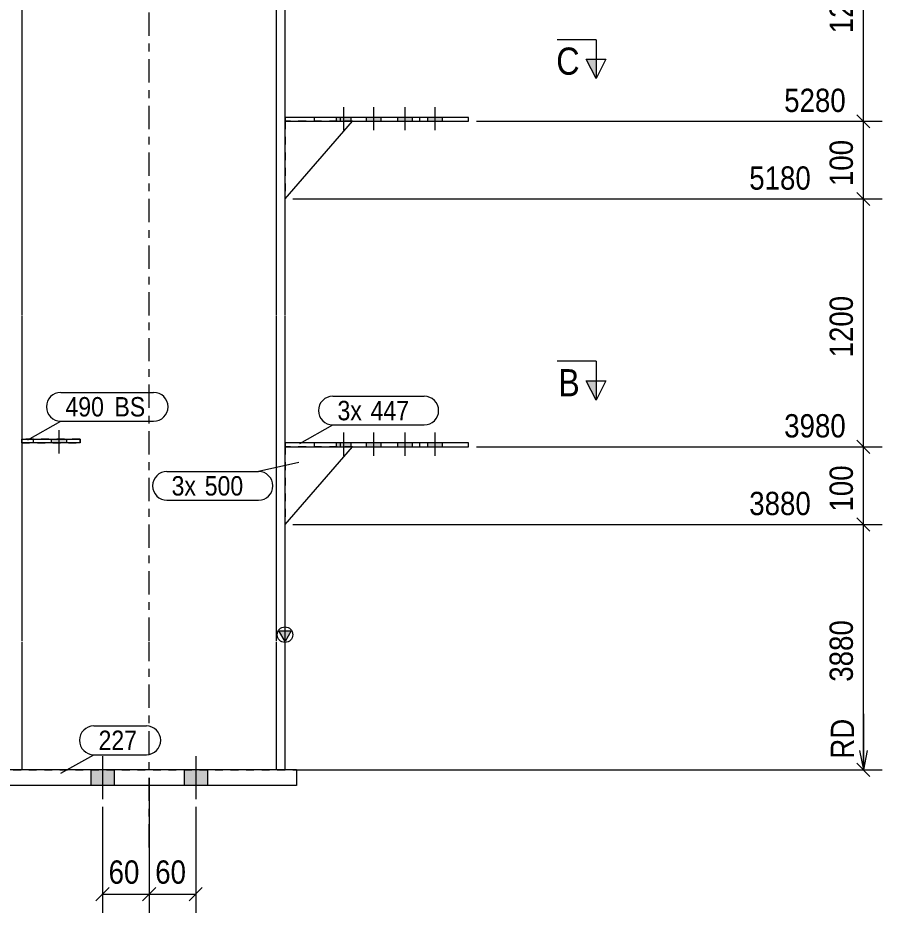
# Model space of a CAD drawing. Header units: millimetres. Extents: x 2 to 579, y 0 to 825.
# Drawn here: x 276.1 to 387.4, y 466.8 to 582.6 of the extents above; entities that cross this region are included whole.
import ezdxf

# ---------------------------------------------------------------- set-up
doc = ezdxf.new("R2010")
doc.units = ezdxf.units.MM
for name, pattern in [('XKITLINE00', [0]), ('XKITLINE01', [4, 1, -1, 1, -1]), ('XKITLINE02', [4, 2, -2]), ('XKITLINE03', [6, 3, -1, 1, -1])]:
    doc.linetypes.add(name, pattern=pattern)
for name, color, linetype, lineweight in [('Bolt', 3, 'Continuous', 0), ('Dimensions', 7, 'Continuous', 0), ('Part', 2, 'Continuous', 0), ('PartMark', 7, 'Continuous', 0), ('Section', 6, 'Continuous', 0)]:
    doc.layers.add(name, color=color, linetype=linetype, lineweight=lineweight)
doc.styles.add('ARIAL', font='ARIAL.TTF')

# ---------------------------------------------------------------- blocks, each defined once
blk = doc.blocks.new('*A6')
at = {"layer": 'Bolt'}
for points in [[(288.45, 485.78), (288.45, 483.78), (285.45, 483.78), (285.45, 485.78)], [(288.45, 485.78), (288.45, 483.78), (285.45, 483.78), (285.45, 485.78)], [(300.45, 485.78), (300.45, 483.78), (297.45, 483.78), (297.45, 485.78)], [(300.45, 485.78), (300.45, 483.78), (297.45, 483.78), (297.45, 485.78)]]:
    blk.add_hatch(color=3, dxfattribs=at).paths.add_polyline_path(points, flags=17)
at = {"layer": 'Bolt', "color": 3, "linetype": 'XKITLINE00', "lineweight": 0}
for p, q in [((286.95, 487.53), (286.95, 482.03)), ((286.95, 487.53), (286.95, 482.03)), ((298.95, 487.53), (298.95, 482.03)), ((298.95, 487.53), (298.95, 482.03)), ((285.45, 485.78), (285.45, 483.78)), ((285.45, 485.78), (285.45, 483.78)), ((288.45, 485.78), (288.45, 483.78)), ((288.45, 485.78), (288.45, 483.78)), ((297.45, 485.78), (297.45, 483.78)), ((297.45, 485.78), (297.45, 483.78)), ((300.45, 485.78), (300.45, 483.78)), ((300.45, 485.78), (300.45, 483.78))]:
    blk.add_line(p, q, dxfattribs=at)
blk = doc.blocks.new('*A8')
at = {"layer": 'Bolt', "color": 3, "linetype": 'XKITLINE02', "lineweight": 0}
for p, q in [((281.35, 526.53), (281.35, 529.53)), ((280.37, 527.88), (280.37, 528.38)), ((282.34, 527.88), (282.34, 528.38))]:
    blk.add_line(p, q, dxfattribs=at)
blk = doc.blocks.new('*A9')
at = {"layer": 'Bolt'}
blk.add_hatch(color=3, dxfattribs=at).paths.add_polyline_path([(280.37, 527.88), (280.37, 528.38), (282.34, 528.38), (282.34, 527.88)], flags=17)
at = {"layer": 'Bolt', "color": 3, "linetype": 'XKITLINE00', "lineweight": 0}
for p, q in [((281.35, 526.53), (281.35, 529.53)), ((280.37, 527.88), (280.37, 528.38)), ((282.34, 527.88), (282.34, 528.38))]:
    blk.add_line(p, q, dxfattribs=at)
blk = doc.blocks.new('*A10')
at = {"layer": 'Bolt'}
for points in [[(318.95, 527.88), (318.95, 527.38), (317.05, 527.38), (317.05, 527.88)], [(322.81, 527.88), (322.81, 527.38), (320.91, 527.38), (320.91, 527.88)], [(326.83, 527.88), (326.83, 527.38), (324.93, 527.38), (324.93, 527.88)], [(330.69, 527.88), (330.69, 527.38), (328.79, 527.38), (328.79, 527.88)]]:
    blk.add_hatch(color=3, dxfattribs=at).paths.add_polyline_path(points, flags=17)
at = {"layer": 'Bolt', "color": 3, "linetype": 'XKITLINE00', "lineweight": 0}
for p, q in [((318, 529.22), (318, 526.22)), ((321.86, 529.22), (321.86, 526.22)), ((325.88, 529.22), (325.88, 526.22)), ((329.74, 529.22), (329.74, 526.22)), ((317.05, 527.88), (317.05, 527.38)), ((318.95, 527.88), (318.95, 527.38)), ((320.91, 527.88), (320.91, 527.38)), ((322.81, 527.88), (322.81, 527.38)), ((324.93, 527.88), (324.93, 527.38)), ((326.83, 527.88), (326.83, 527.38)), ((328.79, 527.88), (328.79, 527.38)), ((330.69, 527.88), (330.69, 527.38))]:
    blk.add_line(p, q, dxfattribs=at)
blk = doc.blocks.new('*A11')
at = {"layer": 'Bolt'}
for points in [[(318.95, 569.78), (318.95, 569.28), (317.05, 569.28), (317.05, 569.78)], [(322.81, 569.78), (322.81, 569.28), (320.91, 569.28), (320.91, 569.78)], [(326.83, 569.78), (326.83, 569.28), (324.93, 569.28), (324.93, 569.78)], [(330.69, 569.78), (330.69, 569.28), (328.79, 569.28), (328.79, 569.78)]]:
    blk.add_hatch(color=3, dxfattribs=at).paths.add_polyline_path(points, flags=17)
at = {"layer": 'Bolt', "color": 3, "linetype": 'XKITLINE00', "lineweight": 0}
for p, q in [((318, 571.12), (318, 568.12)), ((321.86, 571.12), (321.86, 568.12)), ((325.88, 571.12), (325.88, 568.12)), ((329.74, 571.12), (329.74, 568.12)), ((317.05, 569.78), (317.05, 569.28)), ((318.95, 569.78), (318.95, 569.28)), ((320.91, 569.78), (320.91, 569.28)), ((322.81, 569.78), (322.81, 569.28)), ((324.93, 569.78), (324.93, 569.28)), ((326.83, 569.78), (326.83, 569.28)), ((328.79, 569.78), (328.79, 569.28)), ((330.69, 569.78), (330.69, 569.28))]:
    blk.add_line(p, q, dxfattribs=at)
blk = doc.blocks.new('*A17')
at = {"layer": 'Part'}
blk.add_hatch(color=2, dxfattribs=at).paths.add_polyline_path([(309.65, 503.69), (311.25, 503.69), (310.45, 502.29)], flags=17)
at = {"layer": 'Part', "color": 2, "linetype": 'XKITLINE00', "lineweight": 0}
for p, q in [((276.55, 585.76), (276.55, 544.28)), ((309.35, 544.28), (309.35, 585.76)), ((310.45, 544.28), (310.45, 585.76)), ((276.55, 544.18), (276.55, 502.38)), ((309.35, 502.38), (309.35, 544.18)), ((310.45, 502.38), (310.45, 544.18)), ((310.45, 502.29), (309.65, 503.69)), ((309.65, 503.69), (311.25, 503.69)), ((311.25, 503.69), (310.45, 502.29)), ((276.55, 502.28), (276.55, 485.78)), ((309.35, 485.78), (309.35, 502.28)), ((310.45, 485.78), (310.45, 502.28))]:
    blk.add_line(p, q, dxfattribs=at)
at = {"layer": 'Part', "color": 7, "linetype": 'XKITLINE03', "lineweight": 0}
for p, q in [((292.95, 544.28), (292.95, 585.76)), ((292.95, 502.38), (292.95, 544.18)), ((292.95, 475.78), (292.95, 502.28))]:
    blk.add_line(p, q, dxfattribs=at)
at = {"layer": 'Part', "color": 7, "linetype": 'XKITLINE01', "lineweight": 0}
blk.add_line((275.45, 485.78), (310.45, 485.78), dxfattribs=at)
at = {"layer": 'Part', "color": 2, "linetype": 'XKITLINE00', "lineweight": 0}
blk.add_circle((310.45, 503.19), 1, dxfattribs=at)
blk = doc.blocks.new('*A22')
at = {"layer": 'Part', "color": 2, "linetype": 'XKITLINE00', "lineweight": 0}
for p, q in [((311.95, 485.78), (273.95, 485.78)), ((273.95, 485.78), (273.95, 483.78)), ((311.95, 485.78), (311.95, 483.78)), ((311.95, 483.78), (273.95, 483.78))]:
    blk.add_line(p, q, dxfattribs=at)
blk = doc.blocks.new('*A28')
at = {"layer": 'Part', "color": 7, "linetype": 'XKITLINE01', "lineweight": 0}
for p, q in [((284.05, 528.38), (276.55, 528.38)), ((276.55, 528.38), (276.55, 527.88)), ((276.55, 527.88), (284.05, 527.88)), ((278.05, 527.88), (278.05, 528.38)), ((284.05, 527.88), (284.05, 528.38))]:
    blk.add_line(p, q, dxfattribs=at)
blk = doc.blocks.new('*A29')
at = {"layer": 'Part', "color": 2, "linetype": 'XKITLINE00', "lineweight": 0}
for p, q in [((276.55, 528.38), (284.05, 528.38)), ((284.05, 527.88), (276.55, 527.88)), ((284.05, 528.38), (284.05, 527.88))]:
    blk.add_line(p, q, dxfattribs=at)
at = {"layer": 'Part', "color": 7, "linetype": 'XKITLINE01', "lineweight": 0}
for p, q in [((276.55, 527.88), (276.55, 528.38)), ((278.05, 527.88), (278.05, 528.38))]:
    blk.add_line(p, q, dxfattribs=at)
blk = doc.blocks.new('*A30')
at = {"layer": 'Part', "color": 2, "linetype": 'XKITLINE00', "lineweight": 0}
blk.add_line((310.45, 517.38), (319.16, 527.38), dxfattribs=at)
at = {"layer": 'Part', "color": 7, "linetype": 'XKITLINE01', "lineweight": 0}
for p, q in [((310.45, 527.38), (310.45, 517.38)), ((319.16, 527.38), (310.45, 527.38))]:
    blk.add_line(p, q, dxfattribs=at)
blk = doc.blocks.new('*A31')
at = {"layer": 'Part', "color": 2, "linetype": 'XKITLINE00', "lineweight": 0}
for p, q in [((334.1, 527.88), (310.45, 527.88)), ((314.23, 527.38), (314.23, 527.88)), ((327.82, 527.38), (327.82, 527.88)), ((334.1, 527.38), (334.1, 527.88)), ((310.45, 527.38), (334.1, 527.38))]:
    blk.add_line(p, q, dxfattribs=at)
at = {"layer": 'Part', "color": 7, "linetype": 'XKITLINE01', "lineweight": 0}
for p, q in [((310.45, 527.88), (310.45, 527.38)), ((317.58, 527.38), (317.58, 527.88))]:
    blk.add_line(p, q, dxfattribs=at)
blk = doc.blocks.new('*A32')
at = {"layer": 'Part', "color": 2, "linetype": 'XKITLINE00', "lineweight": 0}
blk.add_line((310.45, 559.28), (319.16, 569.28), dxfattribs=at)
at = {"layer": 'Part', "color": 7, "linetype": 'XKITLINE01', "lineweight": 0}
for p, q in [((310.45, 569.28), (310.45, 559.28)), ((319.16, 569.28), (310.45, 569.28))]:
    blk.add_line(p, q, dxfattribs=at)
blk = doc.blocks.new('*A33')
at = {"layer": 'Part', "color": 2, "linetype": 'XKITLINE00', "lineweight": 0}
for p, q in [((334.1, 569.78), (310.45, 569.78)), ((314.23, 569.28), (314.23, 569.78)), ((327.82, 569.28), (327.82, 569.78)), ((334.1, 569.28), (334.1, 569.78)), ((310.45, 569.28), (334.1, 569.28))]:
    blk.add_line(p, q, dxfattribs=at)
at = {"layer": 'Part', "color": 7, "linetype": 'XKITLINE01', "lineweight": 0}
for p, q in [((310.45, 569.78), (310.45, 569.28)), ((317.58, 569.28), (317.58, 569.78))]:
    blk.add_line(p, q, dxfattribs=at)
blk = doc.blocks.new('*A99')
at = {"layer": 'Dimensions', "color": 7, "linetype": 'XKITLINE00', "lineweight": 0}
for p, q in [((311.45, 517.38), (387.35, 517.38)), ((384.1, 518.23), (385.8, 516.53)), ((384.95, 485.78), (384.95, 517.38)), ((384.95, 493), (384.95, 485.78)), ((384.45, 488.28), (384.95, 485.78)), ((385.45, 488.28), (384.95, 485.78)), ((384.1, 486.63), (385.8, 484.93)), ((311.45, 485.78), (387.35, 485.78)), ((311.45, 485.78), (387.35, 485.78))]:
    blk.add_line(p, q, dxfattribs=at)
at = {"layer": 'Dimensions', "color": 3}
for p in [(384.95, 517.38), (384.95, 485.78)]:
    blk.add_point(p, dxfattribs=at)
at = {"layer": 'Dimensions', "color": 7}
blk.add_point((384.95, 485.78), dxfattribs=at)
at = {"layer": 'Dimensions', "color": 3, "style": 'ARIAL', "width": 0.85}
blk.add_text('3880', height=3, dxfattribs=at).set_placement((370.25, 518.58))
for s, p in [('3880', (383.6, 497.13)), ('RD', (383.75, 487.22))]:
    blk.add_text(s, height=3, rotation=90.0002, dxfattribs=at).set_placement(p)
blk = doc.blocks.new('*A100')
at = {"layer": 'Dimensions', "color": 7, "linetype": 'XKITLINE00', "lineweight": 0}
for p, q in [((384.1, 528.23), (385.8, 526.53)), ((335.1, 527.38), (387.35, 527.38)), ((384.95, 517.38), (384.95, 527.38)), ((311.45, 517.38), (387.35, 517.38)), ((384.1, 518.23), (385.8, 516.53))]:
    blk.add_line(p, q, dxfattribs=at)
at = {"layer": 'Dimensions', "color": 3}
for p in [(384.95, 527.38), (384.95, 517.38)]:
    blk.add_point(p, dxfattribs=at)
at = {"layer": 'Dimensions', "color": 3, "style": 'ARIAL', "width": 0.85}
blk.add_text('3980', height=3, dxfattribs=at).set_placement((374.75, 528.58))
blk.add_text('100', height=3, rotation=90.0002, dxfattribs=at).set_placement((383.6, 519.04))
blk = doc.blocks.new('*A101')
at = {"layer": 'Dimensions', "color": 7, "linetype": 'XKITLINE00', "lineweight": 0}
for p, q in [((311.45, 559.28), (387.35, 559.28)), ((384.1, 560.13), (385.8, 558.43)), ((384.95, 527.38), (384.95, 559.28)), ((384.1, 528.23), (385.8, 526.53)), ((335.1, 527.38), (387.35, 527.38))]:
    blk.add_line(p, q, dxfattribs=at)
at = {"layer": 'Dimensions', "color": 3}
for p in [(384.95, 559.28), (384.95, 527.38)]:
    blk.add_point(p, dxfattribs=at)
at = {"layer": 'Dimensions', "color": 3, "style": 'ARIAL', "width": 0.85}
blk.add_text('5180', height=3, dxfattribs=at).set_placement((370.25, 560.48))
blk.add_text('1200', height=3, rotation=90.0002, dxfattribs=at).set_placement((383.6, 538.88))
blk = doc.blocks.new('*A102')
at = {"layer": 'Dimensions', "color": 7, "linetype": 'XKITLINE00', "lineweight": 0}
for p, q in [((384.1, 570.13), (385.8, 568.43)), ((335.1, 569.28), (387.35, 569.28)), ((384.95, 559.28), (384.95, 569.28)), ((311.45, 559.28), (387.35, 559.28)), ((384.1, 560.13), (385.8, 558.43))]:
    blk.add_line(p, q, dxfattribs=at)
at = {"layer": 'Dimensions', "color": 3}
for p in [(384.95, 569.28), (384.95, 559.28)]:
    blk.add_point(p, dxfattribs=at)
at = {"layer": 'Dimensions', "color": 3, "style": 'ARIAL', "width": 0.85}
blk.add_text('5280', height=3, dxfattribs=at).set_placement((374.75, 570.48))
blk.add_text('100', height=3, rotation=90.0002, dxfattribs=at).set_placement((383.6, 560.94))
blk = doc.blocks.new('*A103')
at = {"layer": 'Dimensions', "color": 7, "linetype": 'XKITLINE00', "lineweight": 0}
for p, q in [((311.45, 600.86), (387.35, 600.86)), ((384.1, 601.71), (385.8, 600.01)), ((384.95, 569.28), (384.95, 600.86)), ((384.1, 570.13), (385.8, 568.43)), ((335.1, 569.28), (387.35, 569.28))]:
    blk.add_line(p, q, dxfattribs=at)
at = {"layer": 'Dimensions', "color": 3}
for p in [(384.95, 600.86), (384.95, 569.28)]:
    blk.add_point(p, dxfattribs=at)
at = {"layer": 'Dimensions', "color": 3, "style": 'ARIAL', "width": 0.85}
blk.add_text('6480', height=3, dxfattribs=at).set_placement((370.25, 602.06))
blk.add_text('1200', height=3, rotation=90.0002, dxfattribs=at).set_placement((383.6, 580.62))
blk = doc.blocks.new('*A109')
at = {"layer": 'Dimensions', "color": 7, "linetype": 'XKITLINE00', "lineweight": 0}
for p, q in [((292.95, 484.78), (292.95, 467.38)), ((286.95, 481.03), (286.95, 467.38)), ((287.8, 470.63), (286.1, 468.93)), ((293.8, 470.63), (292.1, 468.93)), ((286.95, 469.78), (292.95, 469.78))]:
    blk.add_line(p, q, dxfattribs=at)
at = {"layer": 'Dimensions', "color": 3}
for p in [(286.95, 469.78), (292.95, 469.78)]:
    blk.add_point(p, dxfattribs=at)
at = {"layer": 'Dimensions', "color": 3, "style": 'ARIAL', "width": 0.85}
blk.add_text('60', height=3, dxfattribs=at).set_placement((287.73, 471.13))
blk = doc.blocks.new('*A110')
at = {"layer": 'Dimensions', "color": 7, "linetype": 'XKITLINE00', "lineweight": 0}
for p, q in [((292.95, 484.78), (292.95, 467.38)), ((298.95, 481.03), (298.95, 467.38)), ((293.8, 470.63), (292.1, 468.93)), ((299.8, 470.63), (298.1, 468.93)), ((292.95, 469.78), (298.95, 469.78))]:
    blk.add_line(p, q, dxfattribs=at)
at = {"layer": 'Dimensions', "color": 3}
for p in [(292.95, 469.78), (298.95, 469.78)]:
    blk.add_point(p, dxfattribs=at)
at = {"layer": 'Dimensions', "color": 3, "style": 'ARIAL', "width": 0.85}
blk.add_text('60', height=3, dxfattribs=at).set_placement((293.73, 471.13))
blk = doc.blocks.new('*A112')
at = {"layer": 'PartMark', "color": 7, "linetype": 'XKITLINE00', "lineweight": 0}
for p, q in [((316.61, 533.89), (328.39, 533.89)), ((312.37, 527.8), (316.61, 530.19)), ((316.61, 530.19), (328.39, 530.19))]:
    blk.add_line(p, q, dxfattribs=at)
for centre, start, end in [((316.61, 532.04), 90, 270), ((328.39, 532.04), 270, 90)]:
    blk.add_arc(centre, 1.85, start, end, dxfattribs=at)
at = {"layer": 'PartMark', "color": 3, "style": 'ARIAL', "width": 0.85}
for s, p in [('3x', (317.21, 530.79)), ('447', (321.48, 530.79))]:
    blk.add_text(s, height=2.5, dxfattribs=at).set_placement(p)
blk = doc.blocks.new('*A113')
at = {"layer": 'PartMark', "color": 7, "linetype": 'XKITLINE00', "lineweight": 0}
for p, q in [((312.22, 525.35), (307.03, 524.2)), ((295.24, 524.2), (307.03, 524.2)), ((295.24, 520.5), (307.03, 520.5))]:
    blk.add_line(p, q, dxfattribs=at)
for centre, start, end in [((295.24, 522.35), 90, 270), ((307.03, 522.35), 270, 90)]:
    blk.add_arc(centre, 1.85, start, end, dxfattribs=at)
at = {"layer": 'PartMark', "color": 3, "style": 'ARIAL', "width": 0.85}
for s, p in [('3x', (295.84, 521.1)), ('500', (300.11, 521.1))]:
    blk.add_text(s, height=2.5, dxfattribs=at).set_placement(p)
blk = doc.blocks.new('*A116')
at = {"layer": 'PartMark', "color": 7, "linetype": 'XKITLINE00', "lineweight": 0}
for p, q in [((281.57, 534.38), (293.53, 534.38)), ((277.33, 528.29), (281.57, 530.68)), ((281.57, 530.68), (293.53, 530.68))]:
    blk.add_line(p, q, dxfattribs=at)
for centre, start, end in [((281.57, 532.53), 90, 270), ((293.53, 532.53), 270, 90)]:
    blk.add_arc(centre, 1.85, start, end, dxfattribs=at)
at = {"layer": 'PartMark', "color": 3, "style": 'ARIAL', "width": 0.85}
for s, p in [('490', (282.17, 531.28)), ('BS', (288.48, 531.28))]:
    blk.add_text(s, height=2.5, dxfattribs=at).set_placement(p)
blk = doc.blocks.new('*A117')
at = {"layer": 'Section'}
for points in [[(254.06, 577.28), (252.81, 574.78), (252.81, 577.28)], [(350.51, 577.28), (350.51, 574.78), (349.26, 577.28)]]:
    blk.add_hatch(color=3, dxfattribs=at).paths.add_polyline_path(points, flags=17)
at = {"layer": 'Section', "color": 1, "linetype": 'XKITLINE00', "lineweight": 0}
for p, q in [((252.81, 579.78), (257.81, 579.78)), ((252.81, 579.78), (252.81, 574.78)), ((350.51, 579.78), (345.51, 579.78)), ((350.51, 579.78), (350.51, 574.78))]:
    blk.add_line(p, q, dxfattribs=at)
at = {"layer": 'Section', "color": 3, "linetype": 'XKITLINE00', "lineweight": 0}
for p, q in [((252.81, 574.78), (251.56, 577.28)), ((254.06, 577.28), (251.56, 577.28)), ((252.81, 574.78), (254.06, 577.28)), ((349.26, 577.28), (351.76, 577.28)), ((350.51, 574.78), (349.26, 577.28)), ((351.76, 577.28), (350.51, 574.78))]:
    blk.add_line(p, q, dxfattribs=at)
at = {"layer": 'Section', "color": 7, "style": 'ARIAL', "width": 0.85}
for p in [(254.56, 575.28), (345.39, 575.28)]:
    blk.add_text('C', height=3.5, dxfattribs=at).set_placement(p)
blk = doc.blocks.new('*A118')
at = {"layer": 'Section'}
for points in [[(329.62, 601.5), (332.11, 601.24), (329.49, 600.26)], [(265.52, 469.33), (267.87, 467.82), (265.39, 468.08)]]:
    blk.add_hatch(color=3, dxfattribs=at).paths.add_polyline_path(points, flags=17)
at = {"layer": 'Section', "color": 3, "linetype": 'XKITLINE00', "lineweight": 0}
for p, q in [((329.49, 600.26), (329.75, 602.74)), ((329.75, 602.74), (332.11, 601.24)), ((332.11, 601.24), (329.49, 600.26)), ((265.52, 469.33), (265.26, 466.84)), ((267.87, 467.82), (265.52, 469.33)), ((267.87, 467.82), (265.26, 466.84))]:
    blk.add_line(p, q, dxfattribs=at)
at = {"layer": 'Section', "color": 1, "linetype": 'XKITLINE00', "lineweight": 0}
for p, q in [((327.14, 601.76), (326.61, 596.79)), ((327.14, 601.76), (332.11, 601.24)), ((262.9, 468.35), (263.43, 473.32)), ((262.9, 468.35), (267.87, 467.82))]:
    blk.add_line(p, q, dxfattribs=at)
at = {"layer": 'Section', "color": 7, "style": 'ARIAL', "width": 0.85}
for p in [(327.58, 596.44), (264.08, 469.98)]:
    blk.add_text('A', height=3.5, rotation=-6.0218, dxfattribs=at).set_placement(p)
blk = doc.blocks.new('*A119')
at = {"layer": 'Section'}
for points in [[(254.06, 535.88), (252.81, 533.38), (252.81, 535.88)], [(350.51, 535.88), (350.51, 533.38), (349.26, 535.88)]]:
    blk.add_hatch(color=3, dxfattribs=at).paths.add_polyline_path(points, flags=17)
at = {"layer": 'Section', "color": 1, "linetype": 'XKITLINE00', "lineweight": 0}
for p, q in [((252.81, 538.38), (257.81, 538.38)), ((252.81, 538.38), (252.81, 533.38)), ((350.51, 538.38), (345.51, 538.38)), ((350.51, 538.38), (350.51, 533.38))]:
    blk.add_line(p, q, dxfattribs=at)
at = {"layer": 'Section', "color": 3, "linetype": 'XKITLINE00', "lineweight": 0}
for p, q in [((252.81, 533.38), (251.56, 535.88)), ((254.06, 535.88), (251.56, 535.88)), ((252.81, 533.38), (254.06, 535.88)), ((349.26, 535.88), (351.76, 535.88)), ((350.51, 533.38), (349.26, 535.88)), ((351.76, 535.88), (350.51, 533.38))]:
    blk.add_line(p, q, dxfattribs=at)
at = {"layer": 'Section', "color": 7, "style": 'ARIAL', "width": 0.85}
for p in [(254.56, 533.88), (345.64, 533.88)]:
    blk.add_text('B', height=3.5, dxfattribs=at).set_placement(p)
blk = doc.blocks.new('*A154')
at = {"layer": 'PartMark', "color": 7, "linetype": 'XKITLINE00', "lineweight": 0}
for p, q in [((285.83, 491.44), (292.59, 491.44)), ((281.58, 485.35), (285.83, 487.74)), ((285.83, 487.74), (292.59, 487.74))]:
    blk.add_line(p, q, dxfattribs=at)
for centre, start, end in [((285.83, 489.59), 90, 270), ((292.59, 489.59), 270, 90)]:
    blk.add_arc(centre, 1.85, start, end, dxfattribs=at)
at = {"layer": 'PartMark', "color": 3, "style": 'ARIAL', "width": 0.85}
blk.add_text('227', height=2.5, dxfattribs=at).set_placement((286.43, 488.34))

msp = doc.modelspace()

# ---------------------------------------------------------------- block references
at = {"lineweight": 0}
for name in ['*A103', '*A118', '*A117', '*A102', '*A11', '*A33', '*A32', '*A101', '*A119', '*A116', '*A112', '*A100', '*A8', '*A9', '*A10', '*A28', '*A29', '*A31', '*A30', '*A113', '*A99', '*A154', '*A6', '*A22', '*A109', '*A110']:
    msp.add_blockref(name, (0, 0), dxfattribs=at)
at = {"layer": 'Part', "lineweight": 0}
msp.add_blockref('*A17', (0, 0), dxfattribs=at)

doc.saveas('drawing.dxf')
